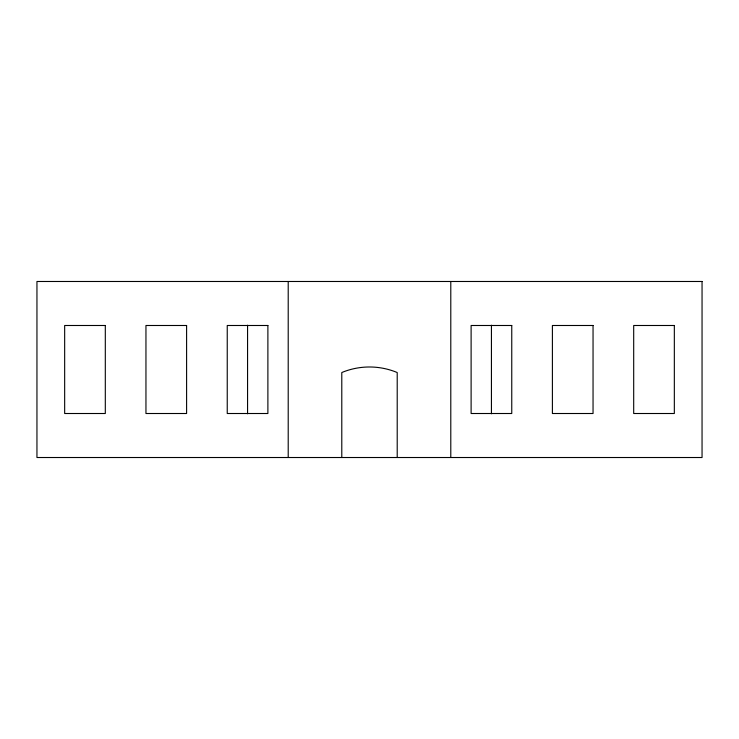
<?xml version="1.0" encoding="UTF-8"?>
<svg xmlns="http://www.w3.org/2000/svg" width="739" height="739" viewBox="0 0 739 739"><rect width="100%" height="100%" fill="white"/><g stroke="black" fill="none" stroke-linecap="round" stroke-linejoin="round"><path stroke-width="1.11" d="M491.435 325.206L491.435 413.794M450.79 281.485L450.79 457.515M397.212 457.515L397.212 372.53A72.052 72.052 0 0 0 341.787 372.53L341.787 457.515M288.21 281.485L288.21 457.515M247.565 325.206L247.565 413.794M702.05 281.485L36.95 281.485L36.95 457.515L702.05 457.515L702.05 281.485M105.307 325.493L64.662 325.493L64.662 413.507L105.307 413.507L105.307 325.493M186.597 325.493L145.952 325.493L145.952 413.507L186.597 413.507L186.597 325.493M267.887 325.493L227.242 325.493L227.242 413.507L267.887 413.507L267.887 325.493M511.757 325.493L471.112 325.493L471.112 413.507L511.757 413.507L511.757 325.493M593.048 325.493L552.403 325.493L552.403 413.507L593.048 413.507L593.048 325.493M674.337 325.493L633.692 325.493L633.692 413.507L674.337 413.507L674.337 325.493"/></g></svg>
